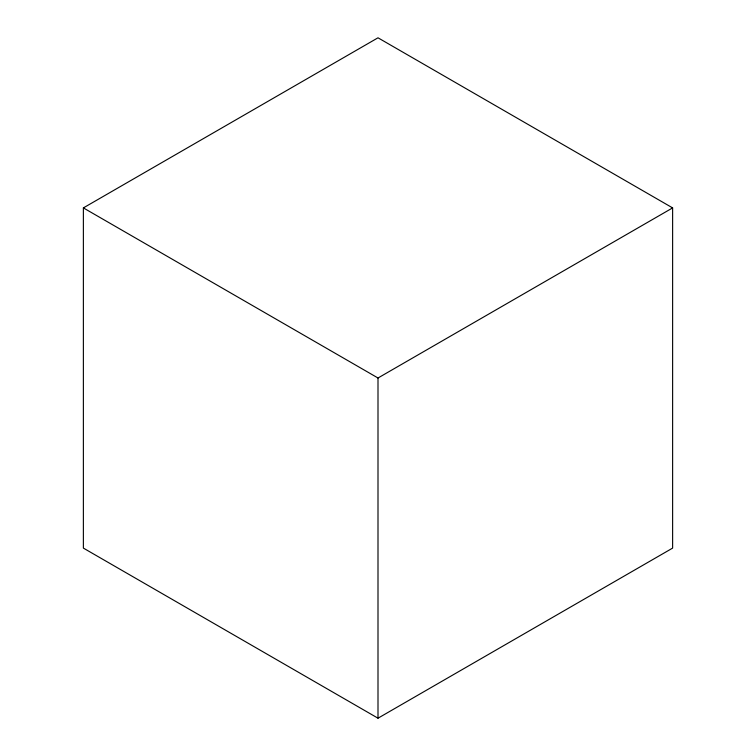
<?xml version="1.0" encoding="UTF-8"?>
<svg xmlns="http://www.w3.org/2000/svg" width="756" height="756" viewBox="0 0 756 756"><rect width="100%" height="100%" fill="white"/><g stroke="black" fill="none" stroke-linecap="round" stroke-linejoin="round"><path stroke-width="1.13" d="M83.377 207.9L378 37.8L672.623 207.9L672.623 548.1L378 718.2L83.377 548.1L83.377 207.9L378 378L672.623 207.9M378 378L378 718.2"/></g></svg>
